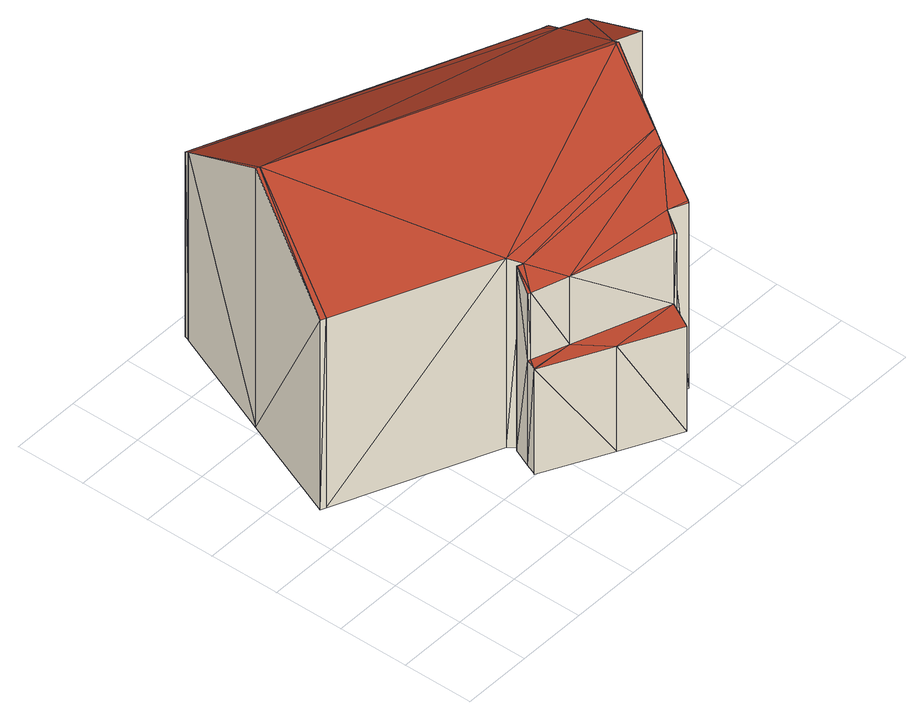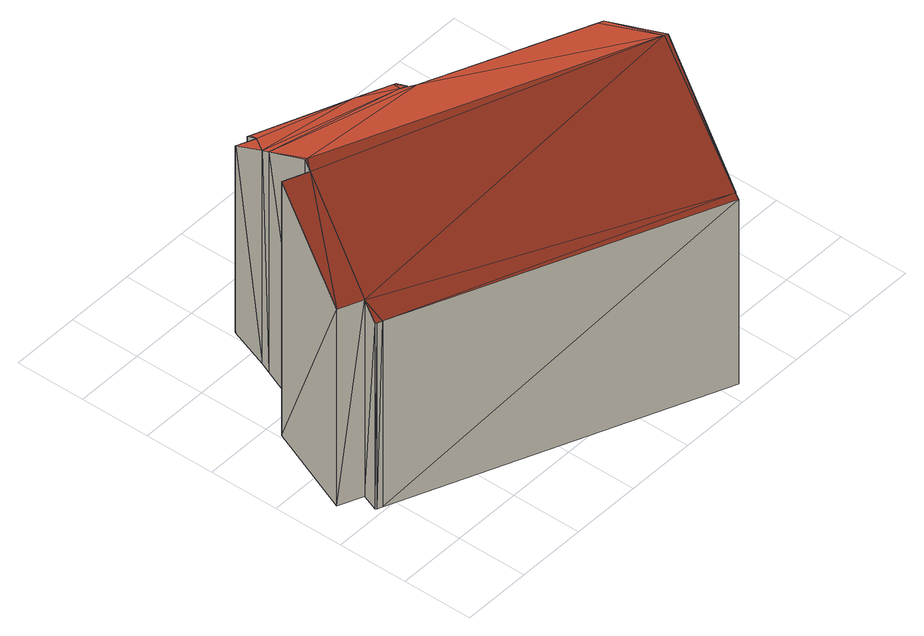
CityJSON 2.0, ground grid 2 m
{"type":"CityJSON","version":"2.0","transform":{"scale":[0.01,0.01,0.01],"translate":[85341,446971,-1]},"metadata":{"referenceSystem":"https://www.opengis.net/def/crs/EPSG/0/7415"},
"CityObjects":{
"building1":{"type":"Building","attributes":{"dak_type":"slanted","data_area":69.77,"data_coverage":0.929,"geconstateerd":false,"gid":11568194,"h_dak_50p":6.41,"h_dak_70p":6.88,"h_dak_max":7.73,"h_dak_min":2.68,"h_maaiveld":-0.61,"kas_warenhuis":false,"lod11_replace":false,"ondergronds_type":"above ground","oorspronkelijkbouwjaar":1951,"pw_actueel":"yes","pw_bron":"ahn3","reconstructie_methode":"tudelft3d-geoflow","reconstruction_skipped":false,"rmse_lod12":1.12,"rmse_lod13":0.856,"rmse_lod22":0.0585,"rn":1,"status":"Pand in gebruik","t_run":140.3,"val3dity_codes_lod12":"[]","val3dity_codes_lod13":"[]","val3dity_codes_lod22":"[]"},"children":["building1-1"]},
"building1-1":{"type":"BuildingPart","parents":["building1"],"geometry":[{"type":"Solid","lod":"2.2","boundaries":[[[[0,1,2]],[[3,4,5]],[[6,4,7]],[[8,4,9]],[[9,0,2]],[[7,4,10]],[[11,12,10]],[[12,7,10]],[[13,3,14]],[[3,13,10]],[[13,15,10]],[[4,3,10]],[[9,2,16]],[[16,17,18]],[[9,16,18]],[[18,19,20]],[[21,20,19]],[[18,22,9]],[[20,22,18]],[[23,3,5]],[[24,3,25]],[[25,3,23]],[[22,26,27]],[[26,22,20]],[[8,9,22]],[[4,8,5]],[[16,2,28]],[[23,5,29]],[[30,29,5]],[[4,6,31]],[[31,32,4]],[[8,22,33]],[[33,34,8]],[[26,20,35]],[[35,36,26]],[[22,27,33]],[[37,33,27]],[[27,26,36]],[[36,37,27]],[[20,21,38]],[[38,35,20]],[[19,18,39]],[[39,40,19]],[[17,16,41]],[[42,41,16]],[[16,28,42]],[[43,42,28]],[[18,17,41]],[[41,39,18]],[[2,1,44]],[[44,45,2]],[[1,0,46]],[[46,44,1]],[[14,3,47]],[[48,47,3]],[[5,8,30]],[[34,30,8]],[[49,50,51]],[[52,51,50]],[[53,49,54]],[[51,54,49]],[[10,15,55]],[[56,55,15]],[[13,14,50]],[[50,47,52]],[[47,50,14]],[[0,9,57]],[[57,46,0]],[[28,2,43]],[[45,43,2]],[[15,13,56]],[[50,56,13]],[[21,19,40]],[[40,38,21]],[[9,4,32]],[[32,57,9]],[[24,25,58]],[[59,58,25]],[[3,24,48]],[[58,48,24]],[[25,23,59]],[[29,59,23]],[[7,12,60]],[[60,61,7]],[[12,11,62]],[[62,60,12]],[[11,10,62]],[[55,62,10]],[[61,53,63]],[[54,63,53]],[[6,7,61]],[[61,63,31]],[[61,31,6]],[[35,42,64]],[[64,65,33]],[[43,45,42]],[[39,41,42]],[[45,64,42]],[[65,34,33]],[[33,37,36]],[[33,36,35]],[[39,42,35]],[[39,35,38]],[[38,40,39]],[[35,64,33]],[[53,60,49]],[[53,61,60]],[[60,62,49]],[[56,50,55]],[[55,49,62]],[[49,55,50]],[[31,63,54]],[[32,51,29]],[[32,54,51]],[[64,44,46]],[[32,31,54]],[[30,57,32]],[[64,46,57]],[[48,51,52]],[[51,48,29]],[[59,29,48]],[[58,59,48]],[[29,30,32]],[[44,64,45]],[[30,34,65]],[[65,64,57]],[[65,57,30]],[[52,47,48]]]],"semantics":{"surfaces":[{"type":"GroundSurface"},{"type":"WallSurface","on_footprint_edge":true},{"type":"WallSurface","on_footprint_edge":false},{"type":"RoofSurface","area":44.52},{"type":"RoofSurface","area":2.33},{"type":"RoofSurface","area":35.47}],"values":[[0,0,0,0,0,0,0,0,0,0,0,0,0,0,0,0,0,0,0,0,0,0,0,0,0,0,0,1,1,1,1,1,1,1,1,1,1,1,1,1,1,1,1,1,1,1,1,1,1,1,1,1,1,1,1,1,1,2,2,2,2,1,1,1,1,1,1,1,1,1,1,1,1,1,1,1,1,1,1,1,1,1,1,1,1,1,1,1,2,2,1,1,1,3,3,3,3,3,3,3,3,3,3,3,3,4,4,4,4,4,4,5,5,5,5,5,5,5,5,5,5,5,5,5,5,5,5,5]]}}]}
},
"vertices":[
[106,504,39],[91,510,39],[216,816,39],[931,143,39],[571,284,39],[1041,273,39],[553,291,39],[530,236,39],[1113,447,39],[546,317,39],[704,108,39],[516,204,39],[518,207,39],[904,100,39],[911,97,39],[865,26,39],[351,1137,39],[355,1152,39],[1232,788,39],[1246,783,39],[1231,732,39],[1250,780,39],[1123,471,39],[1028,242,39],[984,121,39],[986,125,39],[1300,703,39],[1193,442,39],[349,1138,39],[1028,242,718],[1041,273,740],[553,291,626],[571,284,626],[1123,471,848],[1113,447,865],[1231,732,664],[1300,703,664],[1193,442,848],[1250,780,631],[1232,788,630],[1246,783,630],[355,1152,627],[351,1137,637],[349,1138,637],[91,510,643],[216,816,864],[106,504,643],[911,97,598],[931,143,631],[637,197,374],[904,100,375],[637,197,590],[904,100,598],[537,233,374],[537,233,586],[704,108,373],[865,26,374],[546,317,641],[984,121,631],[986,125,635],[518,207,373],[530,236,373],[516,204,373],[530,236,586],[226,812,864],[1106,449,865]
]}
